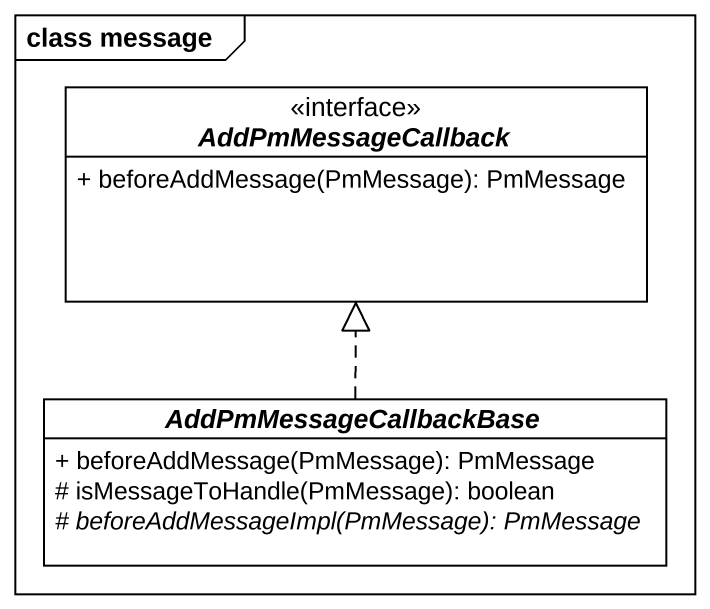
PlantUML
@startuml
mainframe class message
hide circle
hide empty members
skinparam classAttributeIconSize 0
interface AddPmMessageCallback <<interface>> {
  + beforeAddMessage(PmMessage): PmMessage
}
abstract class AddPmMessageCallbackBase {
  + beforeAddMessage(PmMessage): PmMessage
  # isMessageToHandle(PmMessage): boolean
  {abstract} # beforeAddMessageImpl(PmMessage): PmMessage
}
AddPmMessageCallbackBase .up.|> AddPmMessageCallback
@enduml
